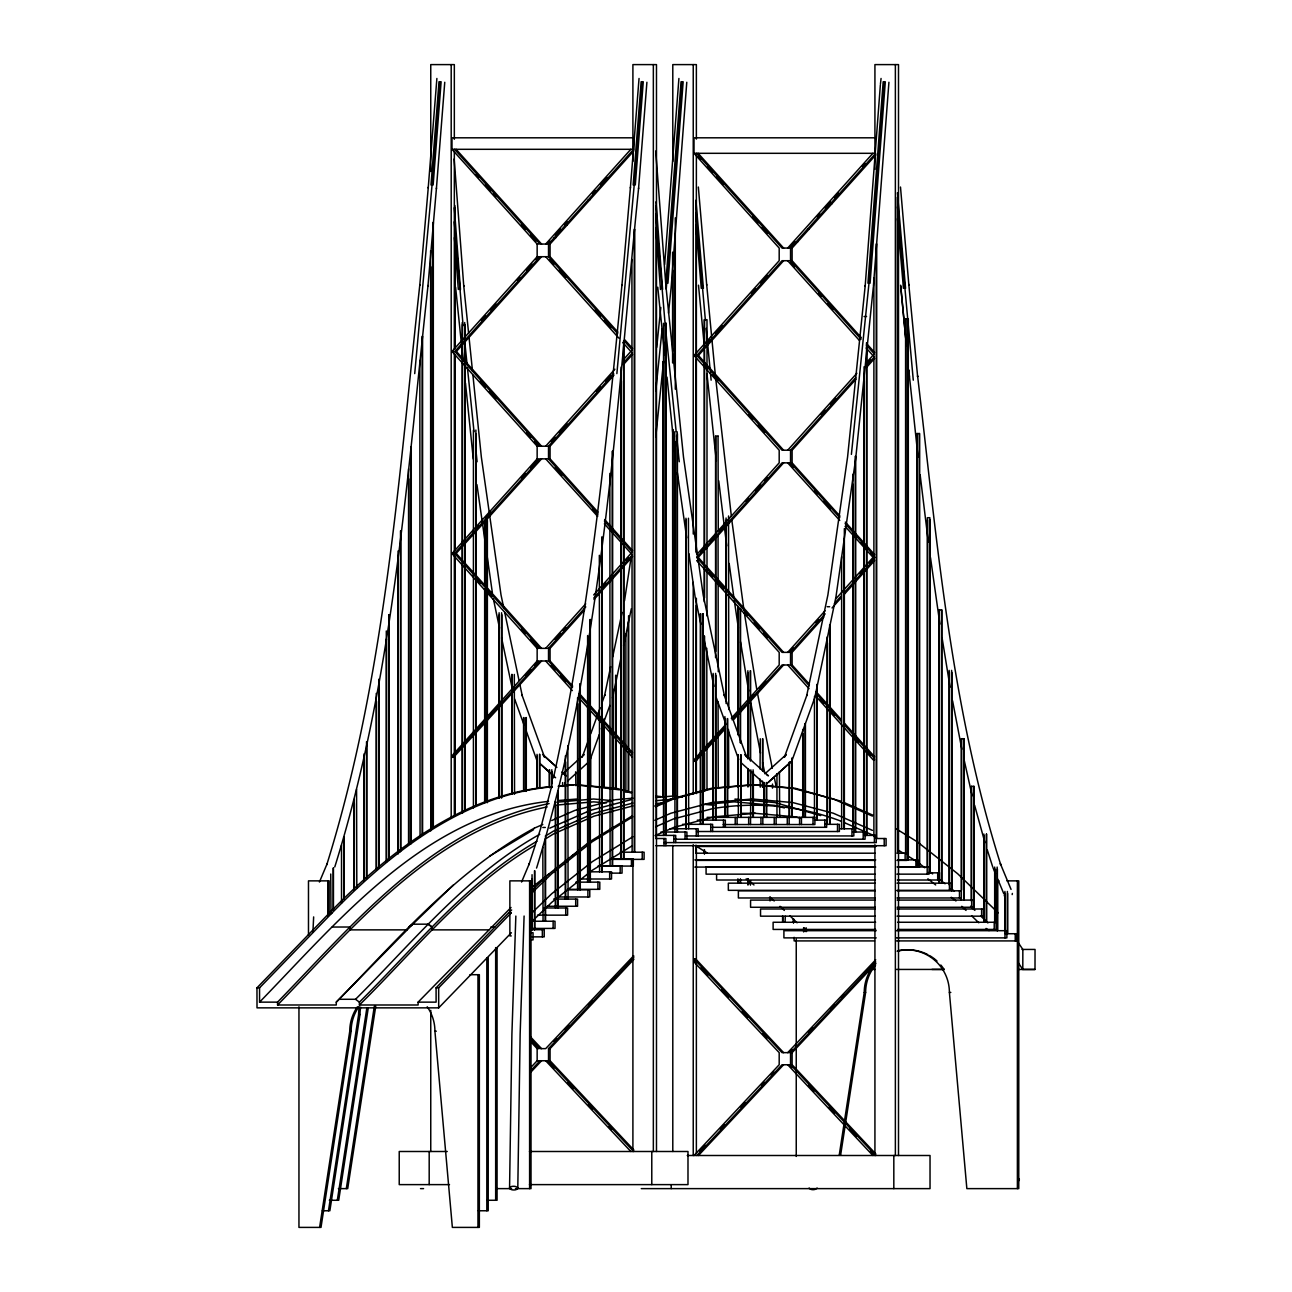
<?xml version="1.0" encoding="UTF-8"?>
<svg xmlns="http://www.w3.org/2000/svg" width="1292" height="1292" viewBox="0 0 1292 1292"><rect width="100%" height="100%" fill="white"/><g stroke="black" fill="none" stroke-linecap="round" stroke-linejoin="round"><path stroke-width="1.5" d="M1022.02 949.442L1035.037 949.442L1035.005 969.468L1022.796 969.468L1022.844 949.442L1018.354 942.789M509.565 1188.139L511.907 1034.101L515.847 916.06M517.801 1188.123L520.143 1034.101L524.1 916.028M312.922 932.017L313.649 916.916M664.653 264.472L678.914 78.473M665.8 283.239L681.029 81.751M682.079 81.638L666.236 289.117M667.932 283.239L683.161 81.751M671.242 286.372L686.779 82.268M880.369 84.933L865.156 286.372L865.22 285.532L847.568 457.11L827.897 594.934L806.676 695.758L807.064 694.725L784.389 757.209L786.263 754.512L764.912 773.827M867.949 283.239L883.179 81.751M884.229 81.638L868.999 283.142L851.396 454.38M870.081 283.239L885.311 81.751M873.392 286.372L888.928 82.268M428.217 188.002L436.89 78.473M431.011 184.982L438.989 81.735M440.055 81.622L432.061 184.885L414.716 373.614M433.143 184.982L441.121 81.735M436.389 188.81L444.755 82.268M630.383 188.002L639.039 78.473M633.161 184.982L641.139 81.735M642.205 81.622L634.227 184.885L616.865 373.614M635.293 184.982L643.271 81.735M638.539 188.81L646.904 82.268M334.757 867.013C393.366 679.172 406.56 480.899 427.927 286.34L428.007 285.484M428.298 187.195L419.771 285.484L419.835 284.628C398.501 479.009 385.307 677.089 326.763 864.752L327.151 863.686L319.415 882.048M427.927 286.34L436.47 188.002M630.448 187.195L621.92 285.484L621.985 284.628C605.754 449.826 589.297 615.622 553.444 777.945M638.619 188.002C615.606 415.297 603.719 647.211 536.907 867.013L536.519 868.062M656.707 347.387L660.81 307.48M655.787 390.668L662.15 328.943M655.755 437.051L663.571 361.13M668.497 313.181L671.162 287.212M873.311 287.212L855.643 459.015L835.94 597.017L814.687 697.971L791.98 760.584M880.45 84.077L881.063 78.473M631.174 556.981L624.52 600.748M319.608 1227.4L349.761 1031.194A42.604 42.588 90 0 1 357.448 1006.775M358.837 1006.775A42.604 42.588 -90 0 0 351.149 1031.194L320.997 1227.4L298.953 1227.4L298.953 1006.791M328.475 1210.765L358.611 1014.559A42.604 42.588 -90 0 1 359.257 1007.146M360.662 1007.146A42.604 42.588 -90 0 0 360.016 1014.559L329.864 1210.765L322.354 1210.765M337.325 1200.268L366.847 1008.035M368.252 1008.035L338.714 1200.268L329.331 1200.268M346.321 1188.624L374.325 1006.29M375.73 1006.29L347.709 1188.624L338.359 1188.624M839.267 1154.919L864.235 992.418A42.604 42.588 -90 0 1 875.427 963.638M840.656 1154.919L865.624 992.418A42.604 42.588 -90 0 1 875.605 965.027M610.648 666.672L604.527 695.758L604.914 694.725L602.201 702.17M612.683 656.982L622.082 612.376M612.537 697.971L621.129 657.208M623.584 645.564L631.352 608.677M551.603 786.343L540.363 829.399L528.913 864.752L529.3 863.686L521.564 882.048M582.24 757.209L588.716 739.379M590.735 733.808L600.182 707.741M589.83 760.584L599.294 734.47M601.329 728.866L609.84 705.432M545.676 244.059L630.835 149.307M549.891 241.103L547.243 244.059L539.991 244.059L454.542 149.307M555.221 235.176L560.55 229.265M564.539 224.824L567.204 221.853M592.479 193.735L595.144 190.764M600.473 184.837L607.127 177.44M541.558 660.987L453.557 757.306L451.99 757.306L451.99 755.755L537.149 660.987L537.149 648.358L451.99 553.606L537.149 458.854L537.149 446.208L451.99 351.456L537.149 256.704L537.149 244.059L451.99 149.307L451.99 137.808L633.678 137.808L633.678 149.307L548.519 244.059L548.519 256.704L617.705 333.691M481.496 320.368L485.485 315.926M490.815 309.999L496.128 304.072M517.43 280.396L520.095 277.425M526.748 270.028L532.062 264.101M536.051 259.66L538.716 256.704L537.149 256.704M617.947 332.205L550.069 256.704L550.069 244.059L633.904 150.793M547.243 446.208L539.991 446.208L454.832 351.456L539.991 256.704L547.243 256.704M454.832 351.456L456.399 351.456L541.558 256.704M545.676 446.208L614.879 369.221M622.857 360.339L630.835 351.456L622.857 342.574M551.232 441.767L555.221 437.326M559.21 432.885L567.204 424.002M596.468 391.428L600.473 386.986M605.787 381.075L611.116 375.148M597.744 513.635L548.519 458.854L548.519 446.208L613.716 373.663M623.035 363.294L632.353 352.942M476.183 528.428L478.831 525.473M485.485 518.076L490.815 512.149M521.419 478.088L525.408 473.647M530.737 467.736L537.391 460.323M597.986 512.149L550.069 458.854L550.069 446.208L613.958 375.148M623.261 364.78L632.579 354.412M787.7 248.064L872.875 153.312M794.596 242.153L789.267 248.064L782.031 248.064L696.566 153.312M817.222 216.975L819.871 214.02M825.2 208.093L830.53 202.166M834.519 197.724L838.508 193.283M862.458 166.636L865.123 163.68M696.679 554.639L779.189 462.859L779.189 450.214L694.014 355.462L779.189 260.709L779.189 248.064L694.014 153.312L694.014 137.808L875.718 137.808M861.07 339.182L790.543 260.709L790.543 248.064L875.718 153.312L694.014 153.312M706.24 343.624L710.229 339.182M715.542 333.255L722.196 325.842M751.476 293.284L755.465 288.843M760.794 282.916L767.448 275.519M861.312 337.697L792.109 260.709L792.109 248.064L875.944 154.798M789.267 450.214L782.031 450.214L696.856 355.462L782.031 260.709L789.267 260.709M696.856 355.462L698.423 355.462L783.598 260.709M545.676 648.358L585.696 603.832M593.69 594.934L631.045 553.38L604.365 523.841M555.237 639.459L560.583 633.516M563.247 630.544L565.912 627.589M603.267 586.035L605.932 583.063M625.942 560.793L628.606 557.837M572.469 687.651L548.519 660.987L548.519 648.358L585.777 606.901M593.755 598.018L632.353 555.092M454.881 754.27L461.535 746.873M469.529 737.99L473.518 733.549M480.172 726.136L485.485 720.209M489.49 715.768L498.793 705.416M525.408 675.797L530.737 669.87M534.726 665.428L538.716 660.987L537.149 660.987M572.695 686.165L550.069 660.987L550.069 648.358L584.678 609.872M593.997 599.504L632.579 556.561M787.7 450.214L856.903 373.226M866.221 362.858L872.875 355.462L866.221 348.065M821.211 414.684L825.2 410.242M830.53 404.315L835.843 398.404M867.788 362.858L870.453 359.903M839.784 517.64L790.543 462.859L790.543 450.214L855.756 377.668M866.399 365.83L874.377 356.947M700.91 551.684L703.575 548.729M710.229 541.316L715.542 535.405M719.547 530.964L723.536 526.522M746.146 501.344L748.811 498.389M755.465 490.976L760.794 485.065M764.783 480.624L767.448 477.652M840.01 516.154L792.109 462.859L792.109 450.214L855.982 379.154M866.625 367.299L874.619 358.417M787.7 652.363L825.055 610.809M835.73 598.939L873.069 557.385L874.636 557.385L869.306 563.312M793.272 647.906L789.267 652.363L782.031 652.363L696.663 557.385L782.048 462.859L789.267 462.859L793.272 467.284M815.946 622.679L818.611 619.708M859.971 573.713L863.977 569.255M725.41 728.656L695.581 761.311L694.014 761.311L694.014 759.761L725.959 724.214M731.288 718.304L779.189 664.992L779.189 652.363L696.679 560.567M809.18 685.729L790.543 664.992L790.543 652.363L825.152 613.861M834.454 603.509L841.108 596.096M843.773 593.141L874.377 559.081M703.575 750.878L708.888 744.951M716.882 736.069L720.871 731.627M750.151 699.053L754.14 694.611M759.454 688.684L766.108 681.288M809.406 684.243L792.109 664.992L792.109 652.363L824.054 616.833M832.032 607.951L841.35 597.582M844.015 594.627L874.619 560.567M547.243 648.358L539.991 648.358L454.623 553.38L540.008 458.854L547.243 458.854M454.623 553.38L456.189 553.38L541.574 458.854M696.663 557.385L698.229 557.385L783.614 462.859M451.99 757.306L539.991 660.987L547.243 660.987M694.014 761.311L725.2 727.186M731.966 719.773L782.031 664.992L789.267 664.992M733.533 719.773L783.598 664.992M530.285 1068.064L537.149 1060.748L537.149 1048.636L530.285 1041.32M633.678 1151.495L548.519 1060.748L548.519 1048.636L633.678 957.889L633.678 955.757L545.676 1048.636L539.991 1048.636L530.366 1038.38M633.871 1150.025L550.069 1060.748L550.069 1048.636L633.871 959.358M530.382 1070.987L539.991 1060.748L547.243 1060.748L554.106 1068.064M530.576 1072.457L541.558 1060.748M694.014 1155.5L779.189 1064.753L779.189 1052.641L694.014 961.894L694.014 958.858L695.581 958.858L783.598 1052.641M875.718 1155.5L790.543 1064.753L790.543 1052.641L875.718 961.894M699.715 1151.107L705.206 1145.245M720.306 1129.143L724.441 1124.751M740.914 1107.196L745.032 1102.803M761.521 1085.232L764.266 1082.308M771.13 1074.992L773.892 1072.069M875.895 1154.031L792.109 1064.753L792.109 1052.641L875.895 963.364M696.872 1155.5L782.031 1064.753L789.267 1064.753L792.012 1067.677M698.439 1155.5L783.598 1064.753M554.106 1041.384L556.868 1038.477M565.121 1029.772L569.239 1025.428M588.49 1005.095L592.608 1000.751M610.486 981.888L615.993 976.074M787.7 1052.641L875.718 959.762M792.028 1049.75L789.267 1052.641L782.031 1052.641L694.014 958.858M808.517 1032.324L812.652 1027.98M830.53 1009.1L834.648 1004.756M841.528 997.489L844.274 994.598M864.897 972.828L867.659 969.921M511.39 932.727L438.699 1007.857L257.011 1007.857L256.963 987.847L329.654 912.733M549.1 803.576C433.773 826.25 355.219 922.31 277.554 1002.14L259.563 1002.14L259.547 987.847L332.222 912.733L329.557 912.846C389.215 851.493 463.408 793.659 551.716 786.602M259.563 1002.14C340.474 918.887 425.02 815.22 548.502 801.363M534.307 828.188C455.85 870.404 397.726 939.51 336.275 1002.14L336.275 1004.998L277.57 1004.998C354.864 925.734 432.707 830.062 547.162 806.935M336.275 1002.14L412.81 924.168L453.234 885.101M340.119 999.281L355.542 999.281C413.795 941.27 466.897 874.959 539.765 834.309M511.034 907.485L418.123 1002.14L418.123 1004.998L359.418 1004.998L359.402 1002.14C416.024 946.132 467.123 881.677 536.987 841.237M359.418 1004.998C415.62 949.475 466.25 885.521 535.34 845.113M418.123 1002.14L436.115 1002.14L436.082 987.847L508.773 912.733M438.699 1007.857L438.666 987.847L511.244 912.846M332.125 912.846C391.379 851.929 464.813 794.532 552.362 786.78M511.664 909.956L508.677 912.846L511.341 912.733M530.414 891.835L549.148 873.731M530.043 894.678L551.732 873.731L592.269 841.706L632.805 816.802M530.172 914.574L551.846 893.628L592.366 861.619L632.902 836.731M530.592 922.779L551.91 902.187L592.414 870.194L632.176 845.776M562.763 773.827L584.113 754.512L583.273 755.222M567.737 780.917L587.747 762.797M767.593 782.92L790.494 762.215M768.449 782.209L791.334 761.505M531.254 887.943L588.135 842.933M412.81 924.168L408.95 927.01L412.762 924.2L428.233 924.168L432.093 927.01L432.093 929.869L488.861 929.869M489.926 855.934L533.596 829.658M545.289 836.15L553.59 831.047L594.207 813.233L632.87 803.059M545.305 838.992L553.606 833.889L594.207 816.092L632.87 805.917M589.701 841.706L631.82 816.108M571.775 855.934L577.411 852.462M534.323 828.172L542.802 824.474M551.716 820.549L574.908 810.391L615.525 799.7L632.935 798.181M549.746 828.172L588.554 811.166M654.802 806.03L670.871 798.989L711.488 788.298L752.122 784.745M655.625 806.806L673.439 798.989L714.072 788.298M654.85 820.275L670.903 813.233L711.521 802.558L752.122 799.005M655.658 826.751L673.487 818.934L714.088 808.259M655.141 835.569L673.52 827.51L714.105 816.835M590.347 810.391L630.948 799.7M559.468 785.924L573.793 784.809M558.16 786.263L575.57 784.745L616.203 788.298L631.675 792.367M558.176 800.523L576.361 799.07M556.836 802.219L593.577 799.005L610.292 800.459M715.994 788.136L754.69 784.745L795.323 788.298L841.27 801.315M556.836 805.061L593.577 801.847L606.303 802.962M656.094 797.503L671.565 796.147L682.305 797.083M656.078 800.685L675.425 799.005M656.078 803.543L663.813 802.865M701.249 804.722L734.131 801.847L774.732 805.4L784.405 807.952M716.026 808.081C758.065 801.67 801.508 806.03 841.221 821.26M716.043 816.673L754.69 813.282L795.291 816.835L801.088 818.369M451.99 149.307L633.678 149.307M897.294 197.191L897.52 853.204M588.264 199.84L589.814 199.84M696.226 199.953L696.226 353.184M830.288 203.845L831.854 203.845M565.541 225.115L567.107 225.115M807.581 229.12L809.147 229.12M554.187 237.744L555.754 237.744M796.227 241.749L797.794 241.749M537.149 244.059L538.716 244.059M548.519 244.059L550.069 244.059M790.543 248.064L792.109 248.064M548.519 256.704L550.069 256.704M790.543 260.709L792.109 260.709M864.073 316.508L866.544 316.508M451.99 351.456L453.557 351.456M694.014 355.462L695.581 355.462M718.271 436.163L715.558 436.163L715.558 657.612M537.149 446.208L538.716 446.208L534.726 441.767M548.519 446.208L550.069 446.208M790.543 450.214L792.109 450.214M537.149 458.854L538.716 458.854M548.519 458.854L550.069 458.854M790.543 462.859L792.109 462.859M451.99 553.606L453.557 553.606M827.187 606.723L829.658 606.723M537.149 648.358L538.716 648.358M548.519 648.358L550.069 648.358M790.543 652.363L792.109 652.363M548.519 660.987L550.069 660.987M790.543 664.992L792.109 664.992M451.99 755.755L454.978 755.755L455.123 816.35M694.014 759.761L697.002 759.761M874.636 759.761L873.069 759.761L815.72 696.097M741.495 813.346L755.465 813.346M707.063 817.368L814.897 817.368L814.897 824.538L723.197 824.538M697.325 820.129L725.329 820.129L725.329 827.316M814.477 820.129L826.654 820.129L826.654 827.316L712.086 827.316M682.596 824.328L712.603 824.328L712.603 831.515M825.443 824.328L839.38 824.328L839.38 831.515L696.533 831.515M542.818 827.461L545.305 827.461M670.144 828.753L698.148 828.753L698.148 835.94M839.752 828.753L853.834 828.753L853.834 835.94L686.084 835.94M660.906 832.032L686.908 832.032L686.908 839.219M852.882 832.032L865.075 832.032L865.075 839.219L674.133 839.219M655.625 835.407L675.716 835.407L675.716 842.594M864.332 835.407L876.267 835.407L876.267 842.594L663.797 842.594M655.851 838.524L665.897 838.524L665.897 845.711M876.041 838.524L886.086 838.524L886.086 845.711L655.851 845.711M696.372 1153.481L696.372 846.357L876.057 846.357M696.372 846.357L874.797 846.728M620.112 852.203L644.094 852.203L644.094 859.374L612.069 859.374M695.952 853.204L874.991 853.204M896.955 853.204L907 853.204L907 860.391L896.955 860.391M611.213 858.889L633.322 858.889L633.322 866.076L601.297 866.076M694.821 859.907L875.718 859.907M897.827 859.907L917.788 859.907L917.788 867.077L897.682 867.077M695.952 860.391L874.991 860.391M598.067 865.963L622.05 865.963L622.05 873.134L609.986 873.134M874.926 866.964L706.078 866.964L706.078 874.151L874.926 874.151M897.036 866.964L929.061 866.964L929.061 874.151L896.89 874.151M694.821 867.077L875.718 867.077M589.427 871.825L611.536 871.825L611.536 879.012L581.384 879.012M927.64 872.843L939.559 872.843L939.559 880.013L897.359 880.013M875.378 880.013L716.592 880.013L716.592 874.636M999.023 880.869L997.634 880.869L997.634 930.03M1006.936 880.869L1018.774 880.869L1018.774 1188.624L966.852 1188.624L949.394 992.418A42.604 42.588 -90 0 0 897.585 950.831M575.828 882.145L599.795 882.145L599.795 889.332L567.64 889.332M875.055 883.163L728.333 883.163L728.333 890.333L875.055 890.333M897.036 883.163L951.3 883.163L951.3 890.333L897.036 890.333M567.656 889.784L589.766 889.784L589.766 896.971L557.595 896.971M875.055 890.802L738.378 890.802L738.378 897.972L875.055 897.972M897.165 890.802L961.345 890.802M897.019 897.972L961.345 897.972M553.59 899.087L577.556 899.087L577.556 906.257L547.42 906.257M875.185 900.088L750.571 900.088L750.571 907.275L875.185 907.275M897.165 900.088L973.538 900.088L973.538 907.275L897.165 907.275M543.609 907.969L567.592 907.969L567.592 915.156L537.44 915.156M875.104 908.987L760.536 908.987L760.536 916.173L875.104 916.173M897.084 908.987L983.503 908.987L983.503 916.173L897.084 916.173M531.028 921.244L555.011 921.244L555.011 928.431L530.899 928.431M875.637 922.262L773.117 922.262L773.117 929.433L875.637 929.433M897.601 922.262L996.084 922.262L996.084 929.433L897.601 929.433M332.222 927.042L350.245 927.01L350.261 929.869L407.012 929.869M490.782 927.042L494.804 927.01M530.156 929.691L544.223 929.691L544.223 936.861L532.175 936.861M876.218 930.692L783.905 930.692L783.905 937.879L876.218 937.879M896.325 930.692L1006.872 930.692L1006.872 937.879L896.325 937.879M531.173 932.711L533.031 932.711L533.031 939.898L531.173 939.898M1005.176 933.728L1017.111 933.728L1017.111 940.915L896.503 940.915M511.261 935.925L509.872 935.925L509.872 880.869L531.012 880.869L531.012 1188.624L515.46 1188.624M874.539 940.915L794.128 940.915L794.128 937.314M694.014 961.894L695.581 961.894M870.711 969.42L875.007 969.42M896.39 969.436L944.145 969.436L931.936 969.436M1018.855 969.468L1035.005 969.468M469.917 974.701L479.348 974.701L479.348 1227.4L452.362 1227.4L434.92 1031.194A42.604 42.588 90 0 0 427.216 1006.775M256.963 987.847L259.547 987.847M436.082 987.847L438.666 987.847M864.235 992.418L865.624 992.418M949.394 992.418L950.799 992.418M358.611 1014.559L360.016 1014.559M349.761 1031.194L351.149 1031.194M434.92 1031.194L436.308 1031.194M537.149 1048.636L538.716 1048.636L531.852 1041.32M548.519 1048.636L550.069 1048.636M790.543 1052.641L792.109 1052.641M537.149 1060.748L538.716 1060.748M548.519 1060.748L550.069 1060.748M790.543 1064.753L792.109 1064.753M447.242 1151.495L399.228 1151.495L399.228 1184.619L449.487 1184.619M529.462 1151.495L687.99 1151.495L687.99 1184.619L529.462 1184.619M687.263 1155.5L930.03 1155.5L930.03 1188.624L641.268 1188.624M420.514 1188.624L423.566 1188.624M496.015 1188.624L511.567 1188.624M487.213 1200.268L497.065 1200.268L497.065 947.585M478.363 1210.765L488.215 1210.765L488.215 958.066L486.826 958.066L486.826 1210.765M752.913 784.809L792.755 788.298L833.372 798.989L872.423 816.108M752.913 799.07L792.739 802.558L833.34 813.233L872.375 830.352M579.769 785.342L587.747 786.037M591.72 786.392L619.433 789.832M734.922 799.07L774.748 802.558L820.662 815.575M656.142 796.147L660.906 796.566M706.078 804.528L714.04 805.239M623.309 790.849L631.045 792.884M844.807 802.865L873.166 815.3M844.774 822.826L873.15 835.262M766.608 774.667L768.449 775.846L744.806 754.512L746.292 756.143M896.47 829.012L917.126 841.706L957.663 873.731L998.151 912.846M898.053 849.974L903.043 853.043M908.034 856.111L916.367 861.215M697.099 846.728L707.338 853.027M986.087 928.431L989.026 930.579M804.399 928.431L807.322 930.579M428.185 924.2L432.061 927.042M355.542 999.281L359.402 1002.14M918.58 862.846L924.814 867.772M929.497 871.47L932.614 873.925M938.848 878.851L945.066 883.776M951.3 888.702L954.417 891.157M927.882 878.802L935.683 884.955M951.251 897.262L955.935 900.96M746.195 878.802L753.979 884.955M769.564 897.262L774.231 900.96M741.172 762.797L763.475 782.92M556.335 766.818L543.512 755.222L544.546 757.209L521.871 694.725L522.259 695.758L519.804 684.114M562.02 771.97L566.3 775.846M542.656 754.512L556.9 767.4M562.601 772.551L565.444 775.119M539.878 763.507L555.608 777.752M540.46 764.089L549.035 771.857M970.55 906.193L974.879 910.392M980.66 915.963L987.896 922.956M961.749 906.306L966.012 910.424M971.697 915.915L978.803 922.779M780.061 906.306L784.325 910.424M790.01 915.915L797.099 922.779M701.088 967.756L707.951 975.072M721.679 989.704L728.559 997.036M742.286 1011.668L747.777 1017.515M762.894 1033.616L767.012 1038.009M808.501 1085.232L813.992 1091.094M829.109 1107.196L834.6 1113.042M849.716 1129.143L856.58 1136.459M870.323 1151.107L873.069 1154.031M787.7 1064.753L872.875 1155.5M530.56 1036.927L541.558 1048.636M567.834 1082.696L573.341 1088.558M588.441 1104.66L592.576 1109.037M609.049 1126.608L611.794 1129.531M545.676 1060.748L630.835 1151.495M698.132 153.312L783.598 248.064M814.622 490.912L817.287 493.867M823.957 501.248L830.627 508.644M861.296 542.608L865.301 547.049M870.647 552.944L874.636 557.385M787.7 462.859L839.735 520.45M845.065 526.361L873.069 557.385M456.092 149.307L541.558 244.059M555.237 467.704L561.907 475.101M592.592 509.064L597.921 514.975M545.676 458.854L597.695 516.445M698.245 156.284L700.91 159.239M707.564 166.636L712.893 172.563M716.882 177.004L723.536 184.401M752.8 216.975L758.129 222.902M762.118 227.344L767.448 233.271M866.625 343.624L874.619 352.506M866.399 345.093L874.377 353.976M790.607 262.179L794.596 266.62M818.547 293.284L821.211 296.239M827.865 303.636L833.178 309.563M787.7 260.709L859.568 340.652M698.423 355.462L783.598 450.214M703.575 364.344L706.24 367.299M712.893 374.712L718.207 380.623M748.811 414.684L752.8 419.125M758.129 425.052L764.783 432.449M845.339 522.081L874.619 554.639M845.113 523.551L874.377 556.125M476.183 174.485L478.831 177.44M485.485 184.837L490.815 190.764M493.479 193.735L496.128 196.691M521.419 224.824L525.408 229.265M530.737 235.176L536.051 241.103M624.601 339.618L632.579 348.501M624.359 341.088L632.353 349.97M549.891 259.66L553.897 264.101M559.21 270.028L565.864 277.425M595.144 309.999L600.473 315.926M604.462 320.368L611.116 327.764M545.676 256.704L618.868 338.133M698.229 557.385L783.598 652.363M708.888 572.421L712.893 576.862M718.207 582.773L723.536 588.7M744.822 612.392L747.487 615.347M754.14 622.76L759.454 628.671M763.459 633.112L767.448 637.554M816.059 691.656L841.35 719.773M844.015 722.745L874.619 756.789M815.833 693.126L841.108 721.259M843.773 724.214L874.377 758.275M819.952 699.053L823.957 703.494M830.627 710.891L834.616 715.332M855.966 739.024L858.631 741.996M867.966 752.348L870.647 755.319M787.7 664.992L809.05 688.684M456.399 351.456L541.558 446.208M480.172 381.075L485.485 386.986M489.49 391.428L496.128 398.84M526.748 432.885L530.737 437.326M604.64 519.545L632.579 550.65M604.398 521.031L632.353 552.12M456.189 553.38L541.558 648.358M476.183 578.768L480.172 583.209M485.485 589.136L492.139 596.533M521.419 629.107L525.408 633.548M530.737 639.475L537.391 646.872M579.349 693.562L632.579 752.784M579.123 695.048L632.353 754.27M551.232 665.428L555.237 669.87M560.567 675.797L565.912 681.708M596.581 715.752L600.57 720.193M545.676 660.987L572.34 690.59M579.01 697.987L632.353 757.193M1018.306 962.798L1022.796 969.468M1011.055 889.397L1000.331 863.605L1000.719 864.671C950.718 706.498 936.878 539.781 917.578 375.827L917.643 376.715L908.793 284.353M993.112 867.982L995.405 873.521M997.715 879.044L1003.836 893.789M724.021 694.725L746.695 757.209M716.398 697.971L725.571 723.262M727.606 728.866L738.701 759.518M514.62 699.004L524.1 725.135M526.135 730.739L536.955 760.584M984.956 842.659L974.588 805.191M987.346 850.12L992.724 866.932M972.165 795.807L964.317 760.778M961.813 749.182L952.575 700.781M772.277 768.288L757.403 692.883M774.344 777.945L776.104 786.101M760.503 753.042L750.781 702.719M762.571 762.7L764.654 772.374M724.408 695.758L703.171 594.934L683.5 457.11L665.865 285.532M700.862 624.197L695.128 597.017L688.943 553.654M703.316 635.858L713.943 686.327M503.88 608.5L501.021 594.934L481.351 457.11L472.937 375.31M504.704 612.376L518.996 680.238M493.399 598.971L499.519 628.09M501.571 637.796L512.197 688.265M950.088 687.231L942.094 637.941M756.692 689.007L744.24 612.198M748.649 691.107L740.574 641.898M939.898 624.101L930.498 557.595M738.378 628.057L734.292 600.538M677.412 472.824L686.698 537.876M476.942 484.645L485.098 541.816M487.359 557.595L492.413 593.076M743.966 610.244L731.837 520.305M726.718 545.87L718.723 480.785M729.156 563.441L733.759 596.646M920.146 474.858L928.334 541.978M731.369 516.364L715.849 379.8M918.063 457.061L908.728 369.657M716.349 461.034L706.95 373.63M665.251 325.649L655.819 213.858M666.074 333.659L676.168 431.722M676.572 435.727L679.253 461.745M657.757 287.212L664.75 355.139M667.011 377.119L675.022 455.026M468.641 333.417L463.715 285.532L463.78 286.372L454.154 158.981M469.044 337.406L472.533 371.321M463.101 325.649L454.267 221.836M464.539 339.651L467.01 363.682M467.429 367.671L474.019 431.722M476.28 453.75L477.103 461.745M455.608 287.212L463.004 359.128M465.475 383.11L473.292 459.015M913.283 380.171L897.52 206.849M900.637 285.193L906.354 344.883M908.841 370.756L909.407 376.715M900.702 286.049L906.435 345.772M706.643 284.353L715.493 376.715M705.4 320.368L695.887 212.825M706.159 328.346L709.986 368.204M710.374 372.193L711.133 380.171M698.487 285.193L704.285 345.772M900.492 187.033L908.874 285.193M897.407 192.799L905.563 288.358M897.488 218.687L903.431 288.358M698.342 187.033L706.724 285.193M695.936 200.761L703.413 288.358M695.839 224.663L701.281 288.358M655.706 151.019L665.929 286.372M655.997 201.794L662.618 289.505M655.819 227.715L660.487 289.505M454.3 207.77L460.469 289.505M454.413 237.68L458.337 289.505M277.554 1002.14L277.57 1004.998M1017.385 880.869L1017.385 1188.624M1015.237 933.728L1015.237 940.915M1007.631 893.466L1007.631 933.728M1007.389 891.448L1007.389 933.728M1005.144 893.466L1004.998 937.879M1004.918 891.448L1004.918 931.71M997.392 869.064L997.392 930.692M997.166 867.077L997.166 930.692M994.921 869.064L994.921 922.746M994.678 867.077L994.678 922.746M994.226 922.262L994.226 929.433M986.603 834.083L986.603 922.262M986.377 834.083L986.377 922.262M984.133 836.102L984.133 922.262M983.906 834.083L983.906 922.262M981.629 908.987L981.629 916.173M974.023 908.987L974.023 786.343L971.326 786.343L971.326 900.944M973.797 786.343L973.797 908.987M971.665 900.088L971.665 907.275M971.552 786.343L971.552 900.944M964.058 738.717L964.058 900.088M963.832 900.088L963.832 738.717L961.345 738.717L961.345 900.088M961.587 738.717L961.587 890.01M959.471 890.802L959.471 897.972M951.865 672.373L951.865 890.802M951.623 670.37L951.623 890.802M949.394 672.373L949.426 890.333M949.152 670.37L949.152 884.778M941.82 883.163L941.82 609.889L939.106 609.889L939.106 883.163M941.593 609.889L941.593 883.163M939.349 609.889L939.349 873.117M939.349 879.141L939.349 883.163M937.701 872.843L937.701 880.013M930.078 519.739L930.078 872.843M929.852 872.843L929.852 517.721L927.381 517.721L927.188 874.151M927.608 519.739L927.608 866.787M919.581 866.964L919.581 433.547L916.868 433.547L916.868 866.964M919.339 433.547L919.339 866.964M917.094 433.547L917.094 860.924M915.915 859.907L915.915 867.077M908.308 859.907L908.308 319.059L905.595 319.059L905.595 853.851M908.066 319.059L908.066 859.907M905.821 319.059L905.821 853.851M905.127 853.204L905.127 860.391M898.505 1155.5L898.505 64.6L874.926 64.6L874.926 169.365M895.372 64.6L895.372 1155.5M893.822 1155.5L893.822 1188.624M884.212 838.524L884.212 845.711M876.606 243.849L876.606 838.524M876.364 243.849L876.364 838.524M874.926 844.693L874.926 1155.5M874.393 835.407L874.393 842.594M873.893 278.119L873.893 836.505M866.787 342.655L866.787 835.407M866.544 342.655L866.544 835.407M864.3 380.865L864.3 833.405M864.073 366.783L864.073 833.405M863.201 832.032L863.201 839.219M855.595 456.189L855.595 832.032M855.369 456.189L855.369 832.032M853.124 484.322L853.124 828.011M852.882 474.277L852.882 828.011M851.961 828.753L851.961 835.94M844.354 528.59L844.354 828.753M844.112 538.667L844.112 828.753M841.641 556.787L841.641 828.753M837.507 824.328L837.507 831.515M829.9 624.843L829.9 824.328M829.658 624.843L829.658 824.328M827.413 642.98L827.413 820.307M827.187 636.94L827.187 824.328M824.78 820.129L824.78 827.316M817.174 684.437L817.174 820.129M816.948 684.437L816.948 820.129M814.477 696.404L814.477 818.143M813.023 817.368L813.023 824.538M806.095 927.688L806.095 931.71M805.417 723.568L805.417 817.368M805.191 723.568L805.191 817.368M803.85 927.688L803.85 931.71M803.608 927.688L803.608 931.71M802.946 733.533L802.946 817.368M802.72 729.544L802.72 817.368M801.444 817.368L801.444 824.538M799.587 817.368L799.587 824.538M796.243 939.187L796.243 1156.437M793.611 918.919L793.611 922.843M793.385 918.919L793.385 922.843M791.964 758.291L791.964 817.368M791.738 758.291L791.738 817.368M789.493 762.232L789.493 817.368M789.267 762.232L789.154 824.538M787.28 817.368L787.28 824.538M785.31 916.27L785.068 922.262M782.839 916.27L782.839 922.262M782.597 916.27L782.597 922.262M779.431 771.695L779.674 817.368M776.96 773.682L776.96 817.368M776.104 817.368L776.104 824.538M774.231 817.368L774.231 824.538M772.487 784.082L772.487 788.12M770.258 896.906L770.016 900.928M766.624 782.564L766.624 817.368M766.382 782.564L766.382 817.368M764.153 782.564L764.153 817.368M763.911 782.564L763.911 817.368M762.764 738.782L762.764 771.033M762.764 783.146L762.764 787.167M762.829 817.368L762.829 824.538M762.522 738.782L762.522 771.033M762.522 781.127L762.522 787.167M760.956 817.368L760.956 824.538M760.277 738.782L760.051 769.015M760.051 779.108L760.277 787.167M753.349 771.825L753.349 817.368M753.123 769.838L753.123 817.368M750.878 769.838L750.523 824.538M750.555 670.726L750.555 760.762M750.555 880.789L750.555 884.794M750.329 670.726L750.329 760.762M750.329 770.759L750.329 786.763M750.329 880.789L750.329 884.794M748.666 817.368L748.666 824.538M748.084 672.728L748.084 758.759M748.084 768.756L748.084 786.763M748.084 878.786L748.084 884.794M747.858 670.726L747.858 758.759M747.858 768.756L747.858 786.763M747.858 878.786L747.858 884.794M741.043 754.867L741.043 817.368M740.817 754.867L740.817 817.368M740.526 608.5L740.526 742.819M740.526 879.158L740.526 883.163M740.284 608.5L740.284 742.819M740.284 879.158L740.284 883.163M738.346 754.867L738.346 817.368M738.039 606.497L738.039 732.79M738.039 754.851L738.039 786.925M738.039 879.158L738.039 883.163M737.813 606.497L737.813 734.793M737.813 754.851L737.813 786.925M737.813 879.158L737.813 883.163M737.086 817.368L737.086 824.538M735.213 817.368L735.213 824.538M728.543 515.976L728.785 709.534M728.543 729.689L728.785 788.168M727.606 718.594L727.606 817.368M727.364 718.594L727.364 817.368M726.314 519.998L726.314 588.554M726.314 592.592L726.314 699.44M726.072 517.995L726.072 703.478M725.119 718.594L725.119 817.368M724.893 716.592L724.893 817.368M723.455 820.129L723.455 827.316M718.045 436.163L718.271 530.77M718.045 534.807L718.271 671.695M718.045 701.895L718.271 788.459M715.8 436.163L715.8 534.807M715.8 538.829L715.8 577.072M715.8 581.109L715.8 651.572M715.849 675.377L715.849 820.129M715.606 673.374L715.606 820.129M713.362 675.377L713.362 820.129M713.136 673.374L713.136 820.129M710.729 824.328L710.729 831.515M706.999 615.993L706.999 319.689L704.285 319.689L704.285 601.894M706.772 648.261L706.999 789.347M704.528 319.689L704.528 345.901M704.528 349.922L704.528 547.469M704.528 551.49L704.528 563.587M704.528 567.624L704.528 597.857M704.528 636.165L704.528 749.037M704.528 753.075L704.528 791.366M704.528 849.829L704.528 853.851M704.285 636.165L704.285 791.366M704.285 849.829L704.285 853.851M703.123 613.732L703.123 824.328M702.896 613.732L702.896 824.328M700.652 613.732L700.652 824.328M700.425 613.732L700.425 824.328M696.372 139.1L696.372 64.6L672.793 64.6L672.793 161.468M696.372 155.218L696.372 551.91M696.372 598.228L696.372 793.563M696.275 828.753L696.275 835.94M695.984 359.224L696.226 552.798M696.226 605.205L695.984 792.723M695.984 845.146L696.226 853.204M695.581 759.761L695.581 761.311M693.239 64.6L693.239 534.016M693.239 582.369L693.239 793.918M693.239 844.693L693.239 1155.5M688.442 518.237L688.668 828.753M686.197 520.256L686.197 828.753M685.971 518.237L685.971 828.753M685.035 832.032L685.035 839.219M677.428 433.805L677.428 832.032M677.186 431.786L677.186 832.032M675.296 217.896L675.296 389.167M675.07 234.014L675.07 375.068M675.07 441.557L675.07 796.211M674.715 431.786L674.957 832.032M673.843 835.407L673.843 842.594M672.825 270.286L672.825 350.875M672.825 429.477L672.825 796.211M672.599 252.15L672.599 362.971M672.599 429.477L672.793 797.148M672.793 845.452L672.793 1151.463M671.226 1184.716L671.226 1188.624M666.236 323.307L666.236 835.407M666.01 323.307L666.01 835.407M664.023 838.524L664.023 845.711M663.765 325.326L663.765 835.407M663.539 323.307L663.539 835.407M663.006 373.711L663.006 797.099M662.764 361.615L662.764 797.099M656.481 1151.495L656.481 64.6L632.902 64.6L632.902 161.387M656.191 205.799L656.191 838.524M653.348 64.6L653.348 1151.495M651.782 1151.495L651.782 1184.619M642.221 852.203L642.221 859.374M634.614 229.185L634.614 852.203M634.388 229.185L634.388 852.203M632.902 859.535L632.902 1151.495M631.917 259.417L632.143 852.203M631.449 858.889L631.449 866.076M628.59 615.735L628.59 792.238M628.364 621.759L628.364 748.116M628.364 752.122L628.364 792.238M625.877 633.791L625.877 792.238M623.842 340.846L623.842 858.889M623.6 340.846L623.6 858.889M621.371 381.172L621.371 858.889M621.129 367.057L621.129 858.889M620.176 865.963L620.176 873.134M615.88 675.377L615.88 735.697M615.88 739.718L615.88 787.975M615.638 675.377L615.638 787.975M613.393 693.481L613.393 787.975M613.167 689.46L613.167 787.975M612.57 451.247L612.57 865.963M612.327 451.247L612.327 865.963M609.856 473.405L610.099 865.963M609.663 871.825L609.663 879.012M604.123 718.594L604.123 787.135M603.881 724.65L603.881 787.135M602.056 537.133L602.056 871.825M601.83 537.133L601.83 871.825M599.343 555.285L599.585 871.825M597.938 882.145L597.938 889.332M590.67 756.886L590.67 787.119M590.331 619.514L590.331 882.145M590.089 619.514L590.089 882.145M588.199 762.926L588.199 787.119M587.844 643.577L587.844 882.145M587.892 889.784L587.892 896.971M587.618 635.551L587.618 882.145M580.286 683.726L580.286 889.784M580.043 683.726L580.043 889.784M578.138 771.825L578.138 785.681M577.799 703.736L577.799 889.784M577.572 697.728L577.572 889.784M575.667 771.825L575.893 785.681M575.699 899.087L575.699 906.257M567.85 745.823L568.076 899.087M565.718 907.969L565.718 915.156M565.605 761.957L565.605 899.087M565.379 755.917L565.379 899.087M565.088 782.564L565.088 786.44M562.618 782.564L562.618 786.44M558.112 791.124L558.112 907.969M557.886 791.124L557.886 907.969M555.641 805.239L555.641 907.969M555.415 801.202L555.415 907.969M553.138 921.244L553.138 928.431M552.055 771.695L552.055 783.598M551.813 769.709L551.813 787.571M549.568 769.709L549.568 787.571M549.342 769.709L549.342 787.571M545.531 839.429L545.531 921.244M545.305 839.429L545.305 921.244M542.818 847.423L543.06 921.244M542.349 929.691L542.349 936.861M539.749 754.35L539.749 787.829M539.507 754.35L539.507 787.829M537.278 756.321L537.278 787.829M537.036 754.35L537.036 787.829M534.743 870.776L534.743 929.691M534.517 870.776L534.517 929.691M532.272 878.625L532.272 929.691M532.046 874.7L532.046 929.691M529.607 880.869L529.607 1188.624M526.296 717.577L526.296 789.412M526.07 717.577L526.07 791.415M523.825 717.577L523.825 791.415M523.583 717.577L523.583 791.415M514.313 674.456L514.539 794.192M512.068 674.456L512.068 690.413M512.068 694.418L512.068 794.192M511.826 674.456L511.826 794.192M501.829 614.782L501.829 796.13M501.587 612.763L501.587 798.133M499.358 614.782L499.358 798.133M499.116 612.763L499.116 798.133M495.66 947.585L495.66 1200.268M487.375 520.531L487.375 589.023M487.375 593.06L487.375 715.946M487.375 719.967L487.375 802.558M487.132 518.512L487.132 802.558M484.904 522.549L484.904 585.001M484.904 589.023L484.904 802.558M484.662 520.531L484.662 585.001M484.662 589.023L484.662 802.558M477.959 974.701L477.959 1227.4M476.118 434.08L476.118 805.901M475.892 430.058L475.892 574.762M475.892 578.784L475.892 805.901M473.421 430.058L473.421 807.92M464.942 324.55L464.942 336.614M464.942 340.636L464.942 362.761M464.942 366.783L464.942 811.279M464.7 322.532L464.7 811.279M462.471 324.55L462.471 340.636M462.471 344.657L462.471 358.74M462.471 362.761L462.471 559.872M462.471 563.893L462.471 813.282M462.229 322.532L462.229 813.282M455.123 207.56L455.123 348.662M455.123 354.719L455.123 550.263M455.123 556.303L455.123 751.847M454.881 205.541L454.881 348.662M454.881 354.719L454.881 550.263M454.881 556.303L454.881 751.847M454.881 755.868L454.881 816.35M454.332 139.278L454.332 64.6L430.753 64.6L430.753 171.481M454.332 151.39L454.332 349.179M454.332 353.217L454.332 815.397M453.557 755.755L453.557 757.306M451.199 64.6L451.199 816.77M433.321 222.418L433.321 827.978M433.078 222.418L433.078 827.978M430.834 266.83L430.834 829.997M430.607 250.68L430.753 830.869M430.753 1010.328L430.753 1151.495M429.186 1151.495L429.186 1184.619M422.532 336.211L422.532 834.68M422.306 336.211L422.306 834.68M419.835 360.436L420.062 836.699M411.26 446.644L411.26 841.77M411.034 446.644L411.034 843.789M408.789 478.912L408.789 843.789M408.563 468.834L408.563 843.789M400.762 530.834L400.762 849.635M400.52 530.834L400.52 851.654M398.275 559.081L398.275 853.673M398.049 551.022L398.049 853.673M389.021 614.911L389.021 858.033M388.795 614.911L388.795 860.052M386.55 639.023L386.55 862.055M386.308 630.981L386.308 862.055M378.976 679.382L378.976 867.739M378.75 679.382L378.75 867.739M376.505 701.427L376.505 869.742M376.263 693.4L376.263 869.742M366.783 741.737L366.783 876.897M366.54 741.737L366.54 878.915M364.312 759.89L364.312 880.918M364.069 753.85L364.069 880.918M356.576 789.347L356.818 887.862M354.347 803.43L354.347 889.881M354.105 799.409L354.105 889.881M344.237 837.087L344.237 899.2M343.995 837.087L343.995 899.2M341.524 845.097L341.524 903.221M333.449 868.062L333.449 909.81M333.207 868.062L333.207 909.81M330.736 874.022L330.978 913.783M329.153 914.284L329.153 880.869L308.481 880.869L308.481 935.166M327.764 880.869L327.764 916.254M1012.33 893.434A5.83 5.168 -3.6 0 1 1012.169 894.581M817.077 1188.01A5.798 2.632 -0.8 0 1 816.641 1188.543L815.074 1189.367A3.553 1.615 -0.8 0 1 810.956 1189.367L809.503 1188.543A5.798 2.632 -0.8 0 1 809.131 1187.994M1004.643 896.341A5.798 4.926 -2.4 0 1 1004.255 895.324M1018.823 1178.546A5.798 2.632 -0.8 0 1 1018.694 1180.791M897.197 951.267A42.604 42.588 -90 0 1 927.882 954.643M929.497 955.531A42.604 42.588 -90 0 1 936.991 961.022M940.818 965.027A42.604 42.588 -90 0 1 944.129 969.533M510.679 1186.831L510.049 1187.219A5.766 2.148 0.6 0 0 510.195 1189.044L511.745 1189.722A3.569 1.324 0.6 0 0 515.863 1189.722L517.317 1189.044A5.766 2.148 0.6 0 0 517.188 1187.203L515.637 1186.541A3.569 1.324 0.6 0 0 511.503 1186.541L510.679 1186.831"/></g></svg>
